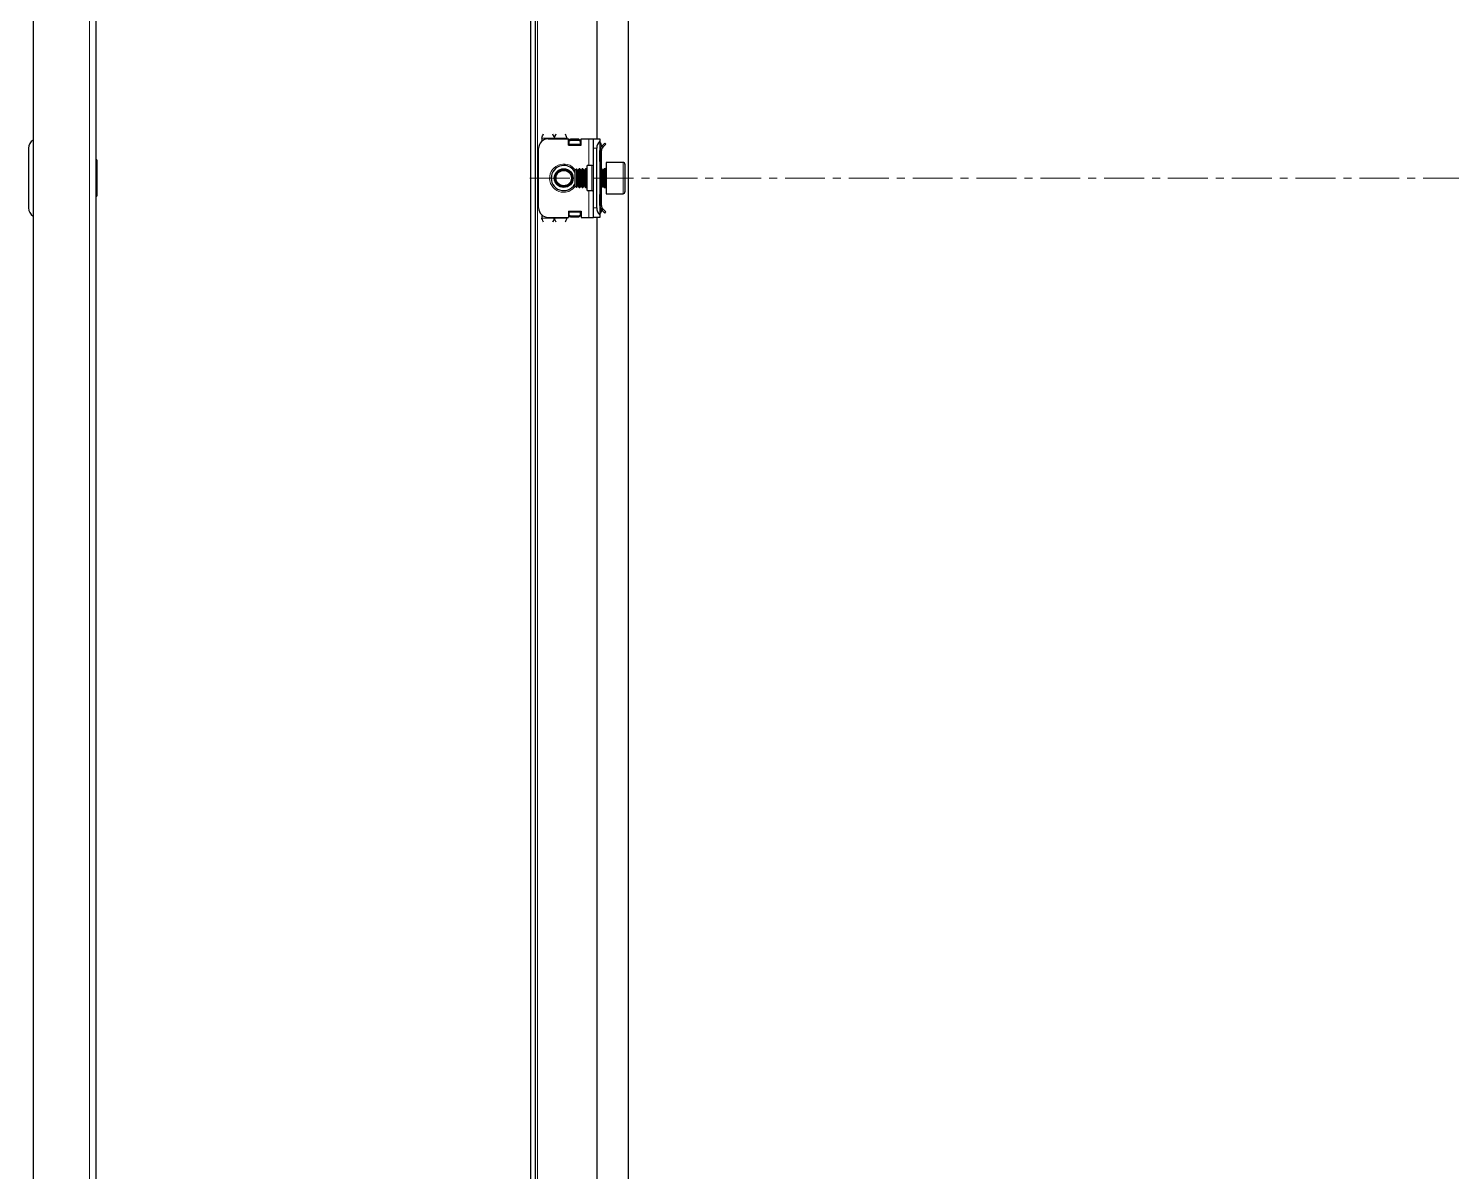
# Model space of a CAD drawing. Header units: millimetres. Extents: x -263 to 1659, y -517 to 1061.
# Drawn here: x 753.1 to 1206.2, y -33.5 to 330.6 of the extents above; entities that cross this region are included whole.
import ezdxf

# ---------------------------------------------------------------- set-up
doc = ezdxf.new("R2010")
doc.units = ezdxf.units.MM
doc.linetypes.add('CENTERX2', pattern=[20.32, 12.7, -2.54, 2.54, -2.54])
doc.layers.add('FORMAT', color=7, linetype='Continuous')

msp = doc.modelspace()

# ---------------------------------------------------------------- linework, layer by layer
at = {"color": 7, "linetype": 'Continuous', "lineweight": 25}
for p, q in [((754.61, 963.42), (754.61, -397.58)), ((774.61, 961.32), (774.61, -395.48)), ((913.04, -397.58), (913.04, 963.42)), ((914.54, -397.58), (914.54, 963.42)), ((944.04, 932.42), (944.04, -366.58)), ((934.04, 882.92), (934.04, 295.42)), ((916.54, 295.67), (916.54, 294.66)), ((918.54, 295.42), (925.04, 295.42)), ((924.54, 295.67), (924.54, 295.42)), ((925.04, 293.42), (925.04, 295.42)), ((925.24, 295.3), (925.04, 295.3)), ((925.24, 293.42), (925.24, 295.3)), ((925.29, 295.04), (925.79, 295.39)), ((925.79, 295.04), (925.29, 294.69)), ((925.29, 294.69), (925.29, 295.04)), ((925.29, 293.77), (925.29, 294.69)), ((925.79, 295.39), (925.79, 295.04)), ((925.79, 295.39), (928.29, 295.39)), ((925.79, 295.04), (928.29, 295.04)), ((928.29, 295.04), (928.29, 295.39)), ((928.29, 295.39), (928.79, 295.04)), ((928.79, 294.69), (928.29, 295.04)), ((928.79, 295.04), (928.79, 294.69)), ((928.79, 294.69), (928.79, 293.77)), ((929.04, 293.42), (929.04, 295.42)), ((929.04, 295.42), (931.54, 295.42)), ((931.54, 295.42), (933.04, 295.42)), ((933.04, 295.42), (935.04, 295.42)), ((933.04, 292.42), (933.04, 295.42)), ((935.04, 295.42), (935.04, 294.66)), ((935.04, 294.66), (935.04, 271.18)), ((753.11, 292.42), (753.11, 273.42)), ((915.54, 273.42), (915.54, 292.42)), ((925.04, 293.42), (929.04, 293.42)), ((925.29, 293.42), (925.29, 293.77)), ((928.79, 293.77), (928.79, 293.42)), ((933.04, 273.42), (933.04, 292.42)), ((934.04, 273.42), (934.04, 292.42)), ((935.04, 294.33), (935.25, 294.13)), ((935.54, 291.67), (935.04, 291.67)), ((935.04, 288.17), (935.04, 291.67)), ((935.54, 293.42), (935.54, 292.96)), ((935.54, 288.17), (935.54, 291.67)), ((935.63, 293.08), (936.6, 294.06)), ((935.98, 292.73), (935.63, 293.08)), ((935.98, 292.73), (936.96, 293.7)), ((936.6, 294.06), (936.96, 293.7)), ((774.86, 288.7), (774.61, 288.7)), ((774.86, 288.7), (774.86, 287.99)), ((774.86, 287.99), (774.86, 277.13)), ((927.6, 285.92), (927.04, 285.36)), ((927.65, 285.92), (927.6, 285.92)), ((927.6, 285.92), (927.6, 281.3)), ((928.04, 285.36), (927.65, 285.92)), ((927.65, 285.92), (927.65, 285.45)), ((928.43, 285.92), (928.04, 285.36)), ((928.65, 285.92), (928.43, 285.92)), ((928.43, 285.92), (928.43, 285.45)), ((929.04, 285.36), (928.65, 285.92)), ((928.65, 285.92), (928.65, 285.45)), ((929.43, 285.92), (929.04, 285.36)), ((929.65, 285.92), (929.43, 285.92)), ((929.43, 285.92), (929.43, 285.45)), ((930.04, 285.36), (929.65, 285.92)), ((929.65, 285.92), (929.65, 285.45)), ((930.43, 285.92), (930.04, 285.36)), ((930.65, 285.92), (930.43, 285.92)), ((930.43, 285.92), (930.43, 285.45)), ((931.04, 285.36), (930.65, 285.92)), ((930.65, 285.92), (930.65, 285.45)), ((932.54, 286.92), (931.04, 286.92)), ((931.04, 278.92), (931.04, 286.92)), ((935.54, 288.17), (935.04, 288.17)), ((935.43, 285.92), (935.04, 285.36)), ((935.65, 285.92), (935.43, 285.92)), ((935.43, 285.92), (935.43, 285.45)), ((935.54, 285.92), (935.54, 288.17)), ((936.04, 285.36), (935.65, 285.92)), ((935.65, 285.92), (935.65, 285.45)), ((936.43, 285.92), (936.04, 285.36)), ((936.79, 285.92), (936.43, 285.92)), ((936.43, 285.92), (936.43, 285.45)), ((942.44, 287.92), (937.04, 287.92)), ((937.04, 287.92), (937.04, 280.23)), ((943.04, 287.32), (943.04, 280.55)), ((927.04, 285.36), (927.04, 281.6)), ((927.04, 281.6), (927.04, 280.47)), ((927.6, 281.3), (927.6, 279.92)), ((927.65, 285.45), (927.65, 279.92)), ((928.04, 285.36), (928.04, 284.98)), ((928.04, 284.98), (928.04, 280.47)), ((928.43, 285.45), (928.43, 279.92)), ((928.65, 285.45), (928.65, 279.92)), ((929.04, 285.36), (929.04, 284.98)), ((929.04, 284.98), (929.04, 280.47)), ((929.43, 285.45), (929.43, 279.92)), ((929.65, 285.45), (929.65, 279.92)), ((930.04, 285.36), (930.04, 284.98)), ((930.04, 284.98), (930.04, 280.47)), ((930.43, 285.45), (930.43, 279.92)), ((930.65, 285.45), (930.65, 279.92)), ((935.43, 285.45), (935.43, 279.92)), ((935.65, 285.45), (935.65, 279.92)), ((936.04, 285.36), (936.04, 284.98)), ((936.04, 284.98), (936.04, 280.47)), ((936.43, 285.45), (936.43, 279.92)), ((774.61, 277.13), (774.86, 277.13)), ((927.04, 280.47), (927.6, 279.92)), ((927.6, 279.92), (927.65, 279.92)), ((927.65, 279.92), (928.04, 280.47)), ((928.04, 280.47), (928.43, 279.92)), ((928.43, 279.92), (928.65, 279.92)), ((928.65, 279.92), (929.04, 280.47)), ((929.04, 280.47), (929.43, 279.92)), ((929.43, 279.92), (929.65, 279.92)), ((929.65, 279.92), (930.04, 280.47)), ((930.04, 280.47), (930.43, 279.92)), ((930.43, 279.92), (930.65, 279.92)), ((930.65, 279.92), (931.04, 280.47)), ((931.04, 278.92), (932.54, 278.92)), ((935.04, 280.47), (935.43, 279.92)), ((935.04, 277.67), (935.54, 277.67)), ((935.04, 274.17), (935.04, 277.67)), ((935.43, 279.92), (935.65, 279.92)), ((935.54, 277.67), (935.54, 279.92)), ((935.54, 274.17), (935.54, 277.67)), ((935.65, 279.92), (936.04, 280.47)), ((936.04, 280.47), (936.43, 279.92)), ((936.43, 279.92), (936.79, 279.92)), ((937.04, 280.23), (937.04, 277.92)), ((937.04, 277.92), (942.44, 277.92)), ((943.04, 280.55), (943.04, 278.52)), ((925.04, 272.42), (925.04, 270.42)), ((925.04, 272.42), (929.04, 272.42)), ((925.24, 270.54), (925.24, 272.42)), ((925.29, 272.07), (925.29, 272.42)), ((925.29, 271.15), (925.29, 272.07)), ((928.79, 272.42), (928.79, 272.07)), ((928.79, 272.07), (928.79, 271.15)), ((929.04, 272.42), (929.04, 270.42)), ((933.04, 270.42), (933.04, 273.42)), ((935.54, 274.17), (935.04, 274.17)), ((935.54, 272.42), (935.54, 272.81)), ((935.98, 273.11), (935.63, 272.76)), ((935.63, 272.76), (936.6, 271.78)), ((935.98, 273.11), (936.96, 272.13)), ((936.6, 271.78), (936.96, 272.13)), ((916.54, 271.18), (916.54, 270.17)), ((918.54, 270.42), (925.04, 270.42)), ((924.54, 270.42), (924.54, 270.17)), ((925.04, 270.54), (925.24, 270.54)), ((925.29, 271.15), (925.79, 270.8)), ((925.29, 270.8), (925.29, 271.15)), ((925.79, 270.44), (925.29, 270.8)), ((928.29, 270.8), (925.79, 270.8)), ((925.79, 270.8), (925.79, 270.44)), ((928.29, 270.44), (925.79, 270.44)), ((928.29, 270.8), (928.79, 271.15)), ((928.29, 270.44), (928.29, 270.8)), ((928.79, 270.8), (928.29, 270.44)), ((928.79, 271.15), (928.79, 270.8)), ((929.04, 270.42), (931.54, 270.42)), ((931.54, 270.42), (933.04, 270.42)), ((935.04, 270.42), (933.04, 270.42)), ((934.04, 270.42), (934.04, -317.08)), ((935.25, 271.71), (935.04, 271.51)), ((935.04, 271.18), (935.04, 270.42))]:
    msp.add_line(p, q, dxfattribs=at)
at = {"color": 8, "linetype": 'Continuous', "lineweight": 18}
for p, q in [((772.51, 963.42), (772.51, -397.58)), ((915.14, -395.48), (915.14, 961.32)), ((916.54, 295.67), (920.54, 295.67)), ((920.54, 295.67), (924.54, 295.67)), ((931.54, 286.92), (931.54, 295.42)), ((928.79, 293.77), (925.29, 293.77)), ((934.04, 292.42), (933.04, 292.42)), ((935.04, 293.92), (935.25, 294.13)), ((935.04, 293.42), (935.54, 293.42)), ((932.54, 278.92), (932.54, 286.92)), ((936.79, 279.92), (936.79, 285.92)), ((942.44, 280.23), (942.44, 287.92)), ((931.54, 270.42), (931.54, 278.92)), ((942.44, 277.92), (942.44, 280.23)), ((925.29, 272.07), (928.79, 272.07)), ((933.04, 273.42), (934.04, 273.42)), ((935.04, 272.42), (935.54, 272.42)), ((935.04, 271.92), (935.25, 271.71)), ((916.54, 270.17), (920.54, 270.17)), ((924.54, 270.17), (920.54, 270.17))]:
    msp.add_line(p, q, dxfattribs=at)
at = {"color": 7, "linetype": 'Continuous', "lineweight": 25}
for radius in [3, 2.76, 2.45]:
    msp.add_circle((923.54, 282.92), radius, dxfattribs=at)
for centre, radius, start, end in [((756.11, 292.42), 3, 120, 180), ((918.54, 292.42), 3, 90, 180), ((937.04, 292.42), 3, 131.8103, 180), ((934.54, 293.42), 1, 360, 45), ((923.54, 282.92), 4, 90, 331.045), ((923.54, 282.92), 4, 28.955, 90), ((932.54, 287.42), 0.5, 270, 0), ((936.79, 286.17), 0.25, 270, 0), ((942.44, 287.32), 0.6, 0, 90), ((932.54, 278.42), 0.5, 0, 90), ((936.79, 279.67), 0.25, 360, 90), ((942.44, 278.52), 0.6, 270, 360), ((756.11, 273.42), 3, 180, 240), ((918.54, 273.42), 3, 180, 270), ((937.04, 273.42), 3, 180, 228.1897), ((934.54, 272.42), 1, 315, 360)]:
    msp.add_arc(centre, radius, start, end, dxfattribs=at)
at = {"color": 8, "linetype": 'Continuous', "lineweight": 18}
for start, end in [(35.4622, 270), (270, 324.5378)]:
    msp.add_arc((923.54, 282.92), 4.5, start, end, dxfattribs=at)
at = {"color": 7, "linetype": 'Continuous', "lineweight": 25}
for points, knots in [([(916.54, 295.67), (916.64, 295.91), (916.83, 296.4), (917.02, 296.8), (917.11, 296.99)], [0, 0, 0, 0, 0.5020654, 1, 1, 1, 1]), ([(919.97, 296.98), (920.05, 296.82), (920.22, 296.48), (920.41, 295.99), (920.53, 295.71), (920.54, 295.67)], [0, 0, 0, 0, 0.415483, 0.917152, 1, 1, 1, 1]), ([(920.54, 295.67), (920.64, 295.91), (920.83, 296.4), (921.02, 296.8), (921.11, 296.99)], [0, 0, 0, 0, 0.502065, 1, 1, 1, 1]), ([(923.97, 296.98), (924.05, 296.82), (924.22, 296.48), (924.41, 295.99), (924.53, 295.71), (924.54, 295.67)], [0, 0, 0, 0, 0.415483, 0.917152, 1, 1, 1, 1]), ([(935.63, 293.08), (935.47, 292.89), (935.17, 292.52), (935.05, 291.99), (935.04, 291.71), (935.04, 291.67)], [0, 0, 0, 0, 0.461863, 0.923726, 1, 1, 1, 1]), ([(935.98, 292.73), (935.86, 292.58), (935.68, 292.35), (935.56, 291.97), (935.55, 291.77), (935.54, 291.67)], [0, 0, 0, 0, 0.485042, 0.738404, 1, 1, 1, 1]), ([(935.04, 274.17), (935.07, 273.93), (935.12, 273.44), (935.41, 272.99), (935.6, 272.78), (935.63, 272.76)], [0, 0, 0, 0, 0.461863, 0.923726, 1, 1, 1, 1]), ([(935.54, 274.17), (935.56, 273.98), (935.59, 273.69), (935.78, 273.34), (935.91, 273.19), (935.98, 273.11)], [0, 0, 0, 0, 0.485042, 0.738404, 1, 1, 1, 1]), ([(917.11, 268.86), (917.03, 269.01), (916.86, 269.36), (916.67, 269.85), (916.56, 270.13), (916.54, 270.17)], [0, 0, 0, 0, 0.415483, 0.917152, 1, 1, 1, 1]), ([(920.54, 270.17), (920.45, 269.93), (920.25, 269.44), (920.06, 269.04), (919.97, 268.85)], [0, 0, 0, 0, 0.5020654, 1, 1, 1, 1]), ([(921.11, 268.86), (921.03, 269.01), (920.86, 269.36), (920.67, 269.85), (920.56, 270.13), (920.54, 270.17)], [0, 0, 0, 0, 0.415483, 0.917152, 1, 1, 1, 1]), ([(924.54, 270.17), (924.45, 269.93), (924.25, 269.44), (924.06, 269.04), (923.97, 268.85)], [0, 0, 0, 0, 0.502065, 1, 1, 1, 1])]:
    msp.add_open_spline(points, degree=3, knots=knots, dxfattribs=at)
at = {"layer": 'FORMAT', "linetype": 'CENTERX2', "lineweight": 18}
msp.add_line((912.74, 282.92), (1659.34, 282.92), dxfattribs=at)

doc.saveas('drawing.dxf')
